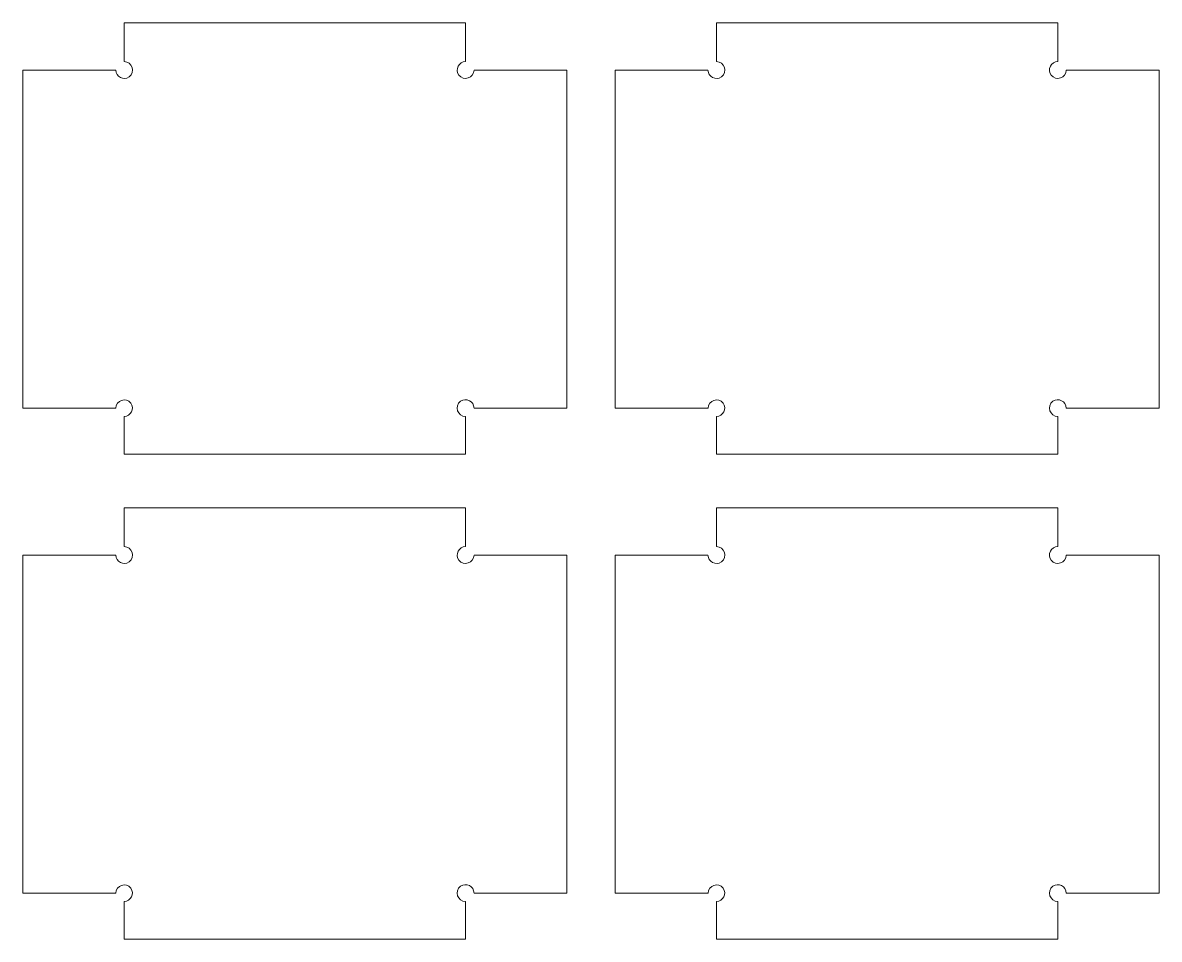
# Model space of a CAD drawing. Header units: inches. Extents: x 166 to 626, y -1144 to -80.
# Drawn here: x 200 to 295.3, y -775.7 to -698.9 of the extents above; entities that cross this region are included whole.
import ezdxf

# ---------------------------------------------------------------- set-up
doc = ezdxf.new("R2010")
doc.units = ezdxf.units.IN
doc.header["$MEASUREMENT"] = 0
doc.layers.add('Layer 1', color=7, linetype='Continuous')

# ---------------------------------------------------------------- blocks, each defined once
blk = doc.blocks.new('block 391')
at = {"layer": 'Layer 1', "lineweight": 0}
blk.add_lwpolyline([(286.798, -739.52), (258.169, -739.52)], dxfattribs=at)
blk = doc.blocks.new('block 392')
at = {"layer": 'Layer 1', "lineweight": 0}
blk.add_lwpolyline([(258.169, -739.52), (258.169, -742.779)], dxfattribs=at)
blk = doc.blocks.new('block 393')
at = {"layer": 'Layer 1', "lineweight": 0}
blk.add_open_spline([(257.46, -743.488), (257.46, -744.057), (258.128, -744.396), (258.587, -744.06), (259.127, -743.664), (258.839, -742.779), (258.169, -742.779)], degree=3, knots=[0, 0, 0, 0, 1, 1, 1, 2, 2, 2, 2], dxfattribs=at)
blk = doc.blocks.new('block 394')
at = {"layer": 'Layer 1', "lineweight": 0}
blk.add_lwpolyline([(257.46, -743.488), (249.665, -743.488)], dxfattribs=at)
blk = doc.blocks.new('block 395')
at = {"layer": 'Layer 1', "lineweight": 0}
blk.add_lwpolyline([(249.665, -743.488), (249.665, -771.834)], dxfattribs=at)
blk = doc.blocks.new('block 396')
at = {"layer": 'Layer 1', "lineweight": 0}
blk.add_lwpolyline([(249.665, -771.834), (257.474, -771.834)], dxfattribs=at)
blk = doc.blocks.new('block 397')
at = {"layer": 'Layer 1', "lineweight": 0}
blk.add_open_spline([(258.169, -772.529), (258.728, -772.529), (259.06, -771.874), (258.729, -771.424), (258.341, -770.894), (257.474, -771.177), (257.474, -771.834)], degree=3, knots=[0, 0, 0, 0, 1, 1, 1, 2, 2, 2, 2], dxfattribs=at)
blk = doc.blocks.new('block 398')
at = {"layer": 'Layer 1', "lineweight": 0}
blk.add_lwpolyline([(258.169, -772.529), (258.169, -775.703)], dxfattribs=at)
blk = doc.blocks.new('block 399')
at = {"layer": 'Layer 1', "lineweight": 0}
blk.add_lwpolyline([(258.169, -775.703), (286.798, -775.703)], dxfattribs=at)
blk = doc.blocks.new('block 400')
at = {"layer": 'Layer 1', "lineweight": 0}
blk.add_lwpolyline([(286.798, -775.703), (286.798, -772.543)], dxfattribs=at)
blk = doc.blocks.new('block 401')
at = {"layer": 'Layer 1', "lineweight": 0}
blk.add_open_spline([(287.507, -771.834), (287.507, -771.266), (286.839, -770.925), (286.38, -771.262), (285.84, -771.658), (286.127, -772.543), (286.798, -772.543)], degree=3, knots=[0, 0, 0, 0, 1, 1, 1, 2, 2, 2, 2], dxfattribs=at)
blk = doc.blocks.new('block 402')
at = {"layer": 'Layer 1', "lineweight": 0}
blk.add_lwpolyline([(287.507, -771.834), (295.302, -771.834)], dxfattribs=at)
blk = doc.blocks.new('block 403')
at = {"layer": 'Layer 1', "lineweight": 0}
blk.add_lwpolyline([(295.302, -771.834), (295.302, -743.488)], dxfattribs=at)
blk = doc.blocks.new('block 404')
at = {"layer": 'Layer 1', "lineweight": 0}
blk.add_lwpolyline([(295.302, -743.488), (287.507, -743.488)], dxfattribs=at)
blk = doc.blocks.new('block 405')
at = {"layer": 'Layer 1', "lineweight": 0}
blk.add_open_spline([(286.798, -742.779), (286.23, -742.779), (285.889, -743.447), (286.227, -743.906), (286.622, -744.445), (287.507, -744.159), (287.507, -743.488)], degree=3, knots=[0, 0, 0, 0, 1, 1, 1, 2, 2, 2, 2], dxfattribs=at)
blk = doc.blocks.new('block 406')
at = {"layer": 'Layer 1', "lineweight": 0}
blk.add_lwpolyline([(286.798, -742.779), (286.798, -739.52)], dxfattribs=at)
blk = doc.blocks.new('block 390')
at = {"layer": 'Layer 1'}
for name in ['block 391', 'block 392', 'block 406', 'block 393', 'block 405', 'block 394', 'block 395', 'block 404', 'block 403', 'block 397', 'block 401', 'block 396', 'block 402', 'block 398', 'block 400', 'block 399']:
    blk.add_blockref(name, (0, 0), dxfattribs=at)
blk = doc.blocks.new('block 408')
at = {"layer": 'Layer 1', "lineweight": 0}
blk.add_lwpolyline([(237.131, -739.52), (208.502, -739.52)], dxfattribs=at)
blk = doc.blocks.new('block 409')
at = {"layer": 'Layer 1', "lineweight": 0}
blk.add_lwpolyline([(208.502, -739.52), (208.502, -742.779)], dxfattribs=at)
blk = doc.blocks.new('block 410')
at = {"layer": 'Layer 1', "lineweight": 0}
blk.add_open_spline([(207.793, -743.488), (207.793, -744.057), (208.461, -744.396), (208.92, -744.06), (209.46, -743.664), (209.172, -742.779), (208.502, -742.779)], degree=3, knots=[0, 0, 0, 0, 1, 1, 1, 2, 2, 2, 2], dxfattribs=at)
blk = doc.blocks.new('block 411')
at = {"layer": 'Layer 1', "lineweight": 0}
blk.add_lwpolyline([(207.793, -743.488), (199.998, -743.488)], dxfattribs=at)
blk = doc.blocks.new('block 412')
at = {"layer": 'Layer 1', "lineweight": 0}
blk.add_lwpolyline([(199.998, -743.488), (199.998, -771.834)], dxfattribs=at)
blk = doc.blocks.new('block 413')
at = {"layer": 'Layer 1', "lineweight": 0}
blk.add_lwpolyline([(199.998, -771.834), (207.807, -771.834)], dxfattribs=at)
blk = doc.blocks.new('block 414')
at = {"layer": 'Layer 1', "lineweight": 0}
blk.add_open_spline([(208.502, -772.529), (209.06, -772.529), (209.393, -771.874), (209.062, -771.424), (208.674, -770.894), (207.807, -771.177), (207.807, -771.834)], degree=3, knots=[0, 0, 0, 0, 1, 1, 1, 2, 2, 2, 2], dxfattribs=at)
blk = doc.blocks.new('block 415')
at = {"layer": 'Layer 1', "lineweight": 0}
blk.add_lwpolyline([(208.502, -772.529), (208.502, -775.703)], dxfattribs=at)
blk = doc.blocks.new('block 416')
at = {"layer": 'Layer 1', "lineweight": 0}
blk.add_lwpolyline([(208.502, -775.703), (237.131, -775.703)], dxfattribs=at)
blk = doc.blocks.new('block 417')
at = {"layer": 'Layer 1', "lineweight": 0}
blk.add_lwpolyline([(237.131, -775.703), (237.131, -772.543)], dxfattribs=at)
blk = doc.blocks.new('block 418')
at = {"layer": 'Layer 1', "lineweight": 0}
blk.add_open_spline([(237.84, -771.834), (237.84, -771.266), (237.172, -770.925), (236.713, -771.262), (236.173, -771.658), (236.46, -772.543), (237.131, -772.543)], degree=3, knots=[0, 0, 0, 0, 1, 1, 1, 2, 2, 2, 2], dxfattribs=at)
blk = doc.blocks.new('block 419')
at = {"layer": 'Layer 1', "lineweight": 0}
blk.add_lwpolyline([(237.84, -771.834), (245.635, -771.834)], dxfattribs=at)
blk = doc.blocks.new('block 420')
at = {"layer": 'Layer 1', "lineweight": 0}
blk.add_lwpolyline([(245.635, -771.834), (245.635, -743.488)], dxfattribs=at)
blk = doc.blocks.new('block 421')
at = {"layer": 'Layer 1', "lineweight": 0}
blk.add_lwpolyline([(245.635, -743.488), (237.84, -743.488)], dxfattribs=at)
blk = doc.blocks.new('block 422')
at = {"layer": 'Layer 1', "lineweight": 0}
blk.add_open_spline([(237.131, -742.779), (236.563, -742.779), (236.222, -743.447), (236.56, -743.906), (236.955, -744.445), (237.84, -744.159), (237.84, -743.488)], degree=3, knots=[0, 0, 0, 0, 1, 1, 1, 2, 2, 2, 2], dxfattribs=at)
blk = doc.blocks.new('block 423')
at = {"layer": 'Layer 1', "lineweight": 0}
blk.add_lwpolyline([(237.131, -742.779), (237.131, -739.52)], dxfattribs=at)
blk = doc.blocks.new('block 407')
at = {"layer": 'Layer 1'}
for name in ['block 408', 'block 409', 'block 423', 'block 410', 'block 422', 'block 411', 'block 412', 'block 421', 'block 420', 'block 414', 'block 418', 'block 413', 'block 419', 'block 415', 'block 417', 'block 416']:
    blk.add_blockref(name, (0, 0), dxfattribs=at)
blk = doc.blocks.new('block 459')
at = {"layer": 'Layer 1', "lineweight": 0}
blk.add_lwpolyline([(286.798, -698.854), (258.169, -698.854)], dxfattribs=at)
blk = doc.blocks.new('block 460')
at = {"layer": 'Layer 1', "lineweight": 0}
blk.add_lwpolyline([(258.169, -698.854), (258.169, -702.113)], dxfattribs=at)
blk = doc.blocks.new('block 461')
at = {"layer": 'Layer 1', "lineweight": 0}
blk.add_open_spline([(257.46, -702.822), (257.46, -703.391), (258.129, -703.729), (258.587, -703.393), (259.127, -702.998), (258.839, -702.113), (258.169, -702.113)], degree=3, knots=[0, 0, 0, 0, 1, 1, 1, 2, 2, 2, 2], dxfattribs=at)
blk = doc.blocks.new('block 462')
at = {"layer": 'Layer 1', "lineweight": 0}
blk.add_lwpolyline([(257.46, -702.822), (249.665, -702.822)], dxfattribs=at)
blk = doc.blocks.new('block 463')
at = {"layer": 'Layer 1', "lineweight": 0}
blk.add_lwpolyline([(249.665, -702.822), (249.665, -731.168)], dxfattribs=at)
blk = doc.blocks.new('block 464')
at = {"layer": 'Layer 1', "lineweight": 0}
blk.add_lwpolyline([(249.665, -731.168), (257.474, -731.168)], dxfattribs=at)
blk = doc.blocks.new('block 465')
at = {"layer": 'Layer 1', "lineweight": 0}
blk.add_open_spline([(258.169, -731.863), (258.728, -731.863), (259.06, -731.207), (258.729, -730.757), (258.341, -730.227), (257.474, -730.511), (257.474, -731.168)], degree=3, knots=[0, 0, 0, 0, 1, 1, 1, 2, 2, 2, 2], dxfattribs=at)
blk = doc.blocks.new('block 466')
at = {"layer": 'Layer 1', "lineweight": 0}
blk.add_lwpolyline([(258.169, -731.863), (258.169, -735.037)], dxfattribs=at)
blk = doc.blocks.new('block 467')
at = {"layer": 'Layer 1', "lineweight": 0}
blk.add_lwpolyline([(258.169, -735.037), (286.798, -735.037)], dxfattribs=at)
blk = doc.blocks.new('block 468')
at = {"layer": 'Layer 1', "lineweight": 0}
blk.add_lwpolyline([(286.798, -735.037), (286.798, -731.877)], dxfattribs=at)
blk = doc.blocks.new('block 469')
at = {"layer": 'Layer 1', "lineweight": 0}
blk.add_open_spline([(287.507, -731.168), (287.507, -730.6), (286.839, -730.259), (286.38, -730.596), (285.84, -730.992), (286.127, -731.877), (286.798, -731.877)], degree=3, knots=[0, 0, 0, 0, 1, 1, 1, 2, 2, 2, 2], dxfattribs=at)
blk = doc.blocks.new('block 470')
at = {"layer": 'Layer 1', "lineweight": 0}
blk.add_lwpolyline([(287.507, -731.168), (295.302, -731.168)], dxfattribs=at)
blk = doc.blocks.new('block 471')
at = {"layer": 'Layer 1', "lineweight": 0}
blk.add_lwpolyline([(295.302, -731.168), (295.302, -702.822)], dxfattribs=at)
blk = doc.blocks.new('block 472')
at = {"layer": 'Layer 1', "lineweight": 0}
blk.add_lwpolyline([(295.302, -702.822), (287.507, -702.822)], dxfattribs=at)
blk = doc.blocks.new('block 473')
at = {"layer": 'Layer 1', "lineweight": 0}
blk.add_open_spline([(286.798, -702.113), (286.23, -702.113), (285.889, -702.781), (286.227, -703.24), (286.622, -703.777), (287.507, -703.492), (287.507, -702.822)], degree=3, knots=[0, 0, 0, 0, 1, 1, 1, 2, 2, 2, 2], dxfattribs=at)
blk = doc.blocks.new('block 474')
at = {"layer": 'Layer 1', "lineweight": 0}
blk.add_lwpolyline([(286.798, -702.113), (286.798, -698.854)], dxfattribs=at)
blk = doc.blocks.new('block 458')
at = {"layer": 'Layer 1'}
for name in ['block 459', 'block 460', 'block 474', 'block 461', 'block 473', 'block 462', 'block 463', 'block 472', 'block 471', 'block 465', 'block 469', 'block 464', 'block 466', 'block 468', 'block 470', 'block 467']:
    blk.add_blockref(name, (0, 0), dxfattribs=at)
blk = doc.blocks.new('block 476')
at = {"layer": 'Layer 1', "lineweight": 0}
blk.add_lwpolyline([(237.131, -698.854), (208.502, -698.854)], dxfattribs=at)
blk = doc.blocks.new('block 477')
at = {"layer": 'Layer 1', "lineweight": 0}
blk.add_lwpolyline([(208.502, -698.854), (208.502, -702.113)], dxfattribs=at)
blk = doc.blocks.new('block 478')
at = {"layer": 'Layer 1', "lineweight": 0}
blk.add_open_spline([(207.793, -702.822), (207.793, -703.391), (208.462, -703.729), (208.92, -703.393), (209.46, -702.998), (209.172, -702.113), (208.502, -702.113)], degree=3, knots=[0, 0, 0, 0, 1, 1, 1, 2, 2, 2, 2], dxfattribs=at)
blk = doc.blocks.new('block 479')
at = {"layer": 'Layer 1', "lineweight": 0}
blk.add_lwpolyline([(207.793, -702.822), (199.998, -702.822)], dxfattribs=at)
blk = doc.blocks.new('block 480')
at = {"layer": 'Layer 1', "lineweight": 0}
blk.add_lwpolyline([(199.998, -702.822), (199.998, -731.168)], dxfattribs=at)
blk = doc.blocks.new('block 481')
at = {"layer": 'Layer 1', "lineweight": 0}
blk.add_lwpolyline([(199.998, -731.168), (207.807, -731.168)], dxfattribs=at)
blk = doc.blocks.new('block 482')
at = {"layer": 'Layer 1', "lineweight": 0}
blk.add_open_spline([(208.502, -731.863), (209.061, -731.863), (209.393, -731.207), (209.062, -730.757), (208.674, -730.227), (207.807, -730.511), (207.807, -731.168)], degree=3, knots=[0, 0, 0, 0, 1, 1, 1, 2, 2, 2, 2], dxfattribs=at)
blk = doc.blocks.new('block 483')
at = {"layer": 'Layer 1', "lineweight": 0}
blk.add_lwpolyline([(208.502, -731.863), (208.502, -735.037)], dxfattribs=at)
blk = doc.blocks.new('block 484')
at = {"layer": 'Layer 1', "lineweight": 0}
blk.add_lwpolyline([(208.502, -735.037), (237.131, -735.037)], dxfattribs=at)
blk = doc.blocks.new('block 485')
at = {"layer": 'Layer 1', "lineweight": 0}
blk.add_lwpolyline([(237.131, -735.037), (237.131, -731.877)], dxfattribs=at)
blk = doc.blocks.new('block 486')
at = {"layer": 'Layer 1', "lineweight": 0}
blk.add_open_spline([(237.84, -731.168), (237.84, -730.6), (237.172, -730.259), (236.713, -730.596), (236.173, -730.992), (236.46, -731.877), (237.131, -731.877)], degree=3, knots=[0, 0, 0, 0, 1, 1, 1, 2, 2, 2, 2], dxfattribs=at)
blk = doc.blocks.new('block 487')
at = {"layer": 'Layer 1', "lineweight": 0}
blk.add_lwpolyline([(237.84, -731.168), (245.635, -731.168)], dxfattribs=at)
blk = doc.blocks.new('block 488')
at = {"layer": 'Layer 1', "lineweight": 0}
blk.add_lwpolyline([(245.635, -731.168), (245.635, -702.822)], dxfattribs=at)
blk = doc.blocks.new('block 489')
at = {"layer": 'Layer 1', "lineweight": 0}
blk.add_lwpolyline([(245.635, -702.822), (237.84, -702.822)], dxfattribs=at)
blk = doc.blocks.new('block 490')
at = {"layer": 'Layer 1', "lineweight": 0}
blk.add_open_spline([(237.131, -702.113), (236.563, -702.113), (236.222, -702.781), (236.56, -703.24), (236.955, -703.777), (237.84, -703.492), (237.84, -702.822)], degree=3, knots=[0, 0, 0, 0, 1, 1, 1, 2, 2, 2, 2], dxfattribs=at)
blk = doc.blocks.new('block 491')
at = {"layer": 'Layer 1', "lineweight": 0}
blk.add_lwpolyline([(237.131, -702.113), (237.131, -698.854)], dxfattribs=at)
blk = doc.blocks.new('block 475')
at = {"layer": 'Layer 1'}
for name in ['block 476', 'block 477', 'block 491', 'block 478', 'block 490', 'block 479', 'block 480', 'block 489', 'block 488', 'block 482', 'block 486', 'block 481', 'block 483', 'block 485', 'block 487', 'block 484']:
    blk.add_blockref(name, (0, 0), dxfattribs=at)

msp = doc.modelspace()

# ---------------------------------------------------------------- block references
at = {"layer": 'Layer 1'}
for name in ['block 475', 'block 458', 'block 407', 'block 390']:
    msp.add_blockref(name, (0, 0), dxfattribs=at)

doc.saveas('drawing.dxf')
